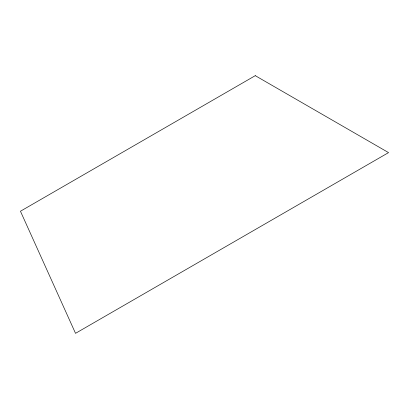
<?xml version="1.0" encoding="UTF-8"?>
<svg xmlns="http://www.w3.org/2000/svg" width="409" height="409" viewBox="0 0 409 409"><rect width="100%" height="100%" fill="white"/><g stroke="black" fill="none" stroke-linecap="round" stroke-linejoin="round"><path stroke-width="0.61" d="M255.267 75.665L20.45 211.233L75.527 333.335L388.55 152.613L255.267 75.665"/></g></svg>
